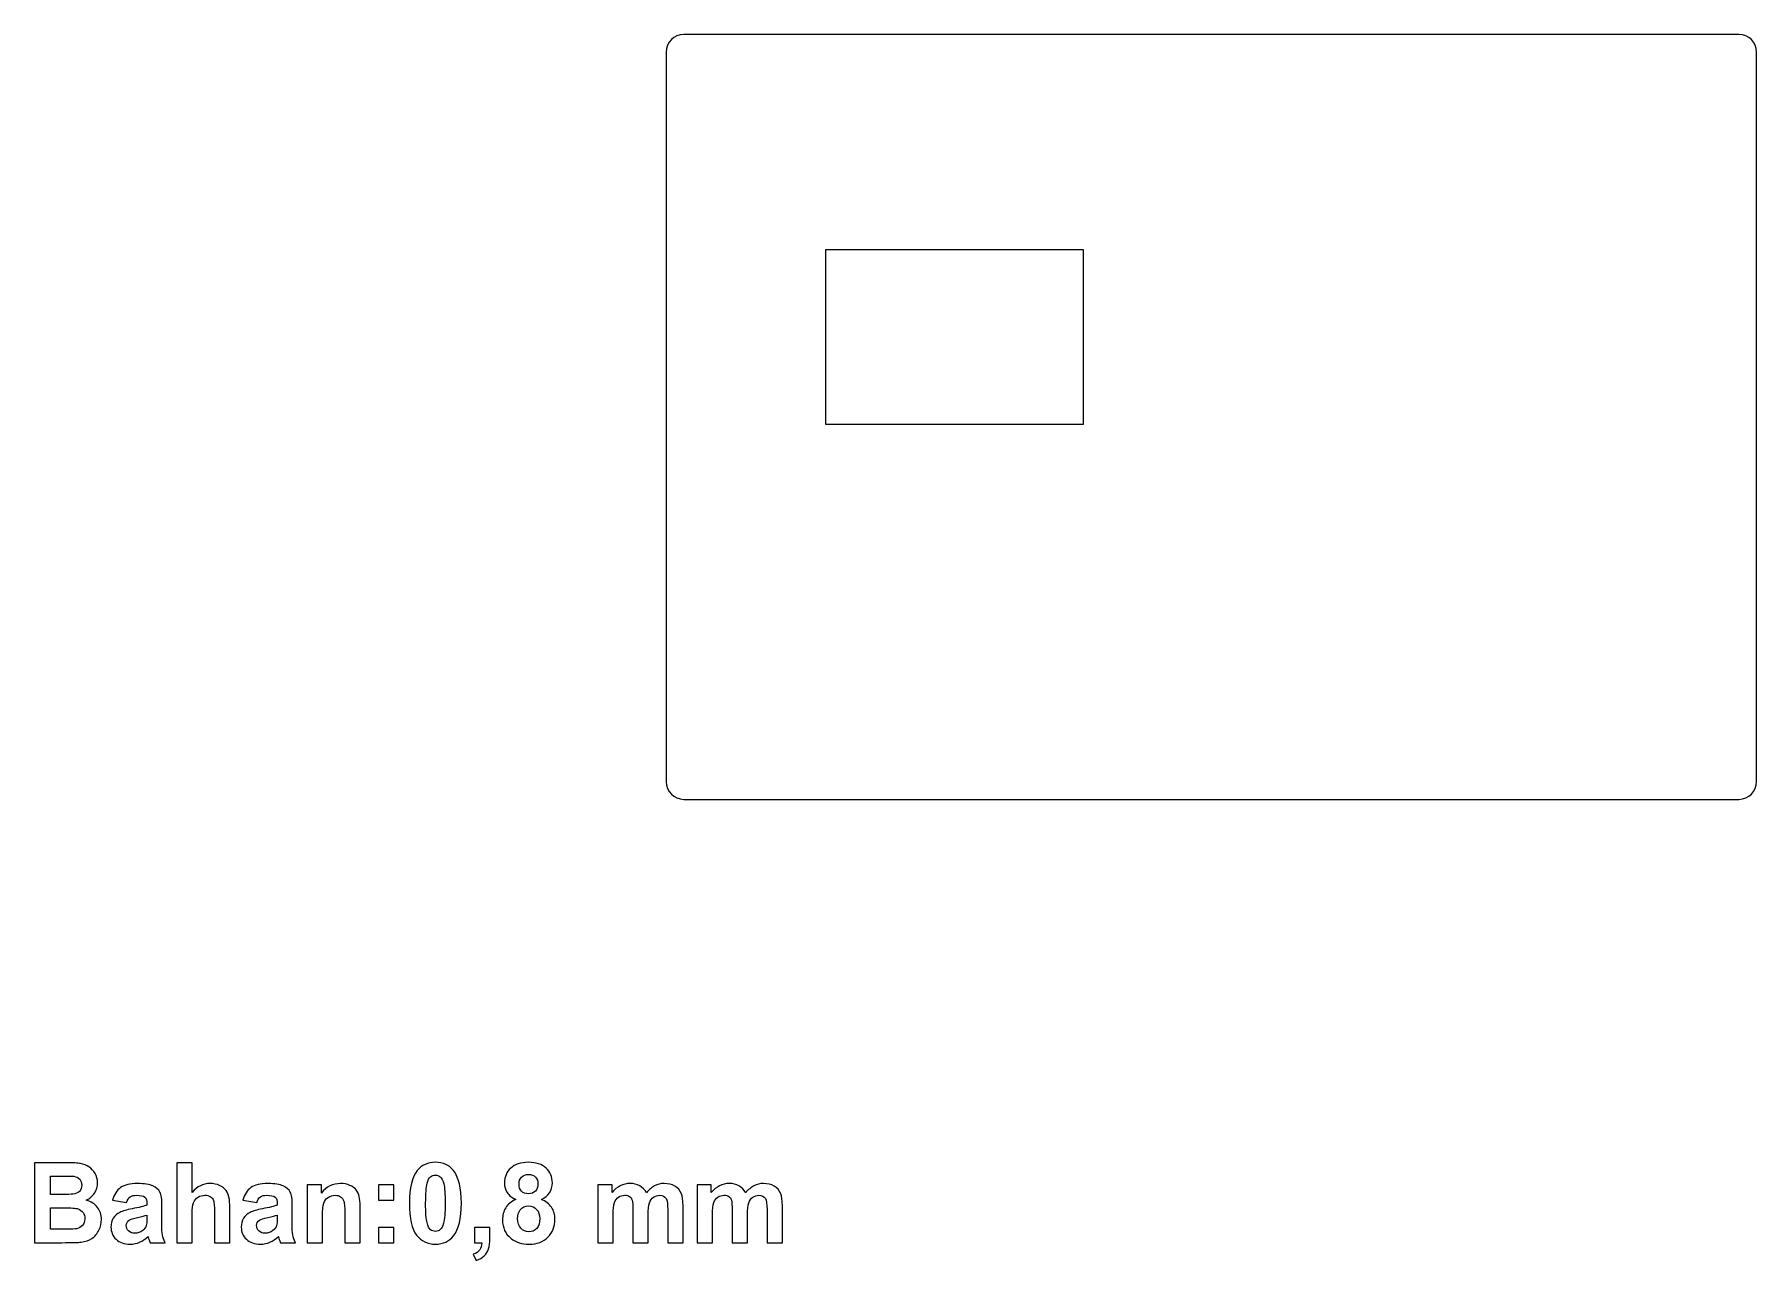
# Model space of a CAD drawing. Header units: millimetres. Extents: x -139 to 57, y -88 to 51.
import ezdxf

# ---------------------------------------------------------------- set-up
doc = ezdxf.new("R2010")
doc.units = ezdxf.units.MM
doc.header["$MEASUREMENT"] = 0
doc.layers.add('Layer 1', color=7, linetype='Continuous')

msp = doc.modelspace()

# ---------------------------------------------------------------- linework, layer by layer
at = {"layer": 'Layer 1', "color": 250, "lineweight": 9}
msp.add_lwpolyline([(-48.7086, 6.7177), (-19.3386, 6.7177), (-19.3386, 26.5477), (-48.7086, 26.5477), (-48.7086, 6.7177)], close=True, dxfattribs=at)
msp.add_open_spline([(-64.8047, 51.0477), (-64.8047, 51.0477), (55.1952, 51.0477), (55.1952, 51.0477), (55.1952, 51.0477), (56.2952, 51.0477), (57.1952, 50.1477), (57.1952, 49.0476), (57.1952, 49.0476), (57.1952, 49.0476), (57.1952, -33.9523), (57.1952, -33.9523), (57.1952, -33.9523), (57.1952, -35.0524), (56.2952, -35.9523), (55.1952, -35.9523), (55.1952, -35.9523), (55.1952, -35.9523), (-64.8047, -35.9523), (-64.8047, -35.9523), (-64.8047, -35.9523), (-65.9048, -35.9523), (-66.8048, -35.0524), (-66.8048, -33.9523), (-66.8048, -33.9523), (-66.8048, -33.9523), (-66.8048, 49.0476), (-66.8048, 49.0476), (-66.8048, 49.0476), (-66.8048, 50.1477), (-65.9048, 51.0477), (-64.8047, 51.0477)], degree=3, knots=[0, 0, 0, 0, 0.11111111, 0.11111111, 0.11111111, 0.11111111, 0.22222222, 0.22222222, 0.22222222, 0.22222222, 0.33333333, 0.33333333, 0.33333333, 0.33333333, 0.44444444, 0.44444444, 0.44444444, 0.44444444, 0.55555556, 0.55555556, 0.55555556, 0.55555556, 0.66666667, 0.66666667, 0.66666667, 0.66666667, 0.77777778, 0.77777778, 0.77777778, 0.77777778, 1, 1, 1, 1], dxfattribs=at)
at = {"layer": 'Layer 1', "color": 250}
for points, knots in [([(-138.6559, -77.2876), (-138.6559, -77.2876), (-135.0195, -77.2876), (-135.0195, -77.2876), (-135.0195, -77.2876), (-134.2977, -77.2876), (-133.7622, -77.3172), (-133.4087, -77.3765), (-133.4087, -77.3765), (-133.0531, -77.4379), (-132.7377, -77.5628), (-132.4583, -77.7511), (-132.4583, -77.7511), (-132.1789, -77.9416), (-131.9461, -78.1935), (-131.7598, -78.5089), (-131.7598, -78.5089), (-131.5735, -78.8243), (-131.4804, -79.1799), (-131.4804, -79.5715), (-131.4804, -79.5715), (-131.4804, -79.9948), (-131.5947, -80.3864), (-131.8233, -80.7399), (-131.8233, -80.7399), (-132.0519, -81.0955), (-132.363, -81.3601), (-132.7546, -81.5379), (-132.7546, -81.5379), (-132.2022, -81.7008), (-131.7788, -81.976), (-131.4804, -82.3655), (-131.4804, -82.3655), (-131.1841, -82.7549), (-131.0359, -83.2121), (-131.0359, -83.7392), (-131.0359, -83.7392), (-131.0359, -84.1541), (-131.1311, -84.5562), (-131.3238, -84.9478), (-131.3238, -84.9478), (-131.5164, -85.3394), (-131.7788, -85.6527), (-132.1133, -85.8876), (-132.1133, -85.8876), (-132.4456, -86.1204), (-132.8562, -86.2644), (-133.3452, -86.3194), (-133.3452, -86.3194), (-133.65, -86.3512), (-134.3887, -86.3723), (-135.5592, -86.3808), (-135.5592, -86.3808), (-135.5592, -86.3808), (-138.6559, -86.3808), (-138.6559, -86.3808), (-138.6559, -86.3808), (-138.6559, -86.3808), (-138.6559, -77.2876), (-138.6559, -77.2876)], [0, 0, 0, 0, 0.0625, 0.0625, 0.0625, 0.0625, 0.125, 0.125, 0.125, 0.125, 0.1875, 0.1875, 0.1875, 0.1875, 0.25, 0.25, 0.25, 0.25, 0.3125, 0.3125, 0.3125, 0.3125, 0.375, 0.375, 0.375, 0.375, 0.4375, 0.4375, 0.4375, 0.4375, 0.5, 0.5, 0.5, 0.5, 0.5625, 0.5625, 0.5625, 0.5625, 0.625, 0.625, 0.625, 0.625, 0.6875, 0.6875, 0.6875, 0.6875, 0.75, 0.75, 0.75, 0.75, 0.8125, 0.8125, 0.8125, 0.8125, 0.875, 0.875, 0.875, 0.875, 1, 1, 1, 1]), ([(-120.7193, -77.2876), (-120.7193, -77.2876), (-120.7193, -80.6573), (-120.7193, -80.6573), (-120.7193, -80.6573), (-120.1541, -79.9863), (-119.4768, -79.6498), (-118.6915, -79.6498), (-118.6915, -79.6498), (-118.2872, -79.6498), (-117.9232, -79.7239), (-117.5993, -79.872), (-117.5993, -79.872), (-117.2755, -80.0223), (-117.0321, -80.2107), (-116.867, -80.4435), (-116.867, -80.4435), (-116.7019, -80.6743), (-116.5897, -80.9304), (-116.5304, -81.2119), (-116.5304, -81.2119), (-116.469, -81.4934), (-116.4394, -81.9294), (-116.4394, -82.52), (-116.4394, -82.52), (-116.4394, -82.52), (-116.4394, -86.3808), (-116.4394, -86.3808), (-116.4394, -86.3808), (-116.4394, -86.3808), (-118.1793, -86.3808), (-118.1793, -86.3808), (-118.1793, -86.3808), (-118.1793, -86.3808), (-118.1793, -82.9052), (-118.1793, -82.9052), (-118.1793, -82.9052), (-118.1793, -82.2152), (-118.2132, -81.777), (-118.2788, -81.5908), (-118.2788, -81.5908), (-118.3465, -81.4045), (-118.465, -81.2563), (-118.6344, -81.1484), (-118.6344, -81.1484), (-118.8037, -81.0383), (-119.0154, -80.9833), (-119.2715, -80.9833), (-119.2715, -80.9833), (-119.5636, -80.9833), (-119.8239, -81.0531), (-120.0547, -81.195), (-120.0547, -81.195), (-120.2854, -81.3347), (-120.4526, -81.5463), (-120.5584, -81.83), (-120.5584, -81.83), (-120.6664, -82.1115), (-120.7193, -82.5306), (-120.7193, -83.083), (-120.7193, -83.083), (-120.7193, -83.083), (-120.7193, -86.3808), (-120.7193, -86.3808), (-120.7193, -86.3808), (-120.7193, -86.3808), (-122.4592, -86.3808), (-122.4592, -86.3808), (-122.4592, -86.3808), (-122.4592, -86.3808), (-122.4592, -77.2876), (-122.4592, -77.2876), (-122.4592, -77.2876), (-122.4592, -77.2876), (-120.7193, -77.2876), (-120.7193, -77.2876)], [0, 0, 0, 0, 0.05, 0.05, 0.05, 0.05, 0.1, 0.1, 0.1, 0.1, 0.15, 0.15, 0.15, 0.15, 0.2, 0.2, 0.2, 0.2, 0.25, 0.25, 0.25, 0.25, 0.3, 0.3, 0.3, 0.3, 0.35, 0.35, 0.35, 0.35, 0.4, 0.4, 0.4, 0.4, 0.45, 0.45, 0.45, 0.45, 0.5, 0.5, 0.5, 0.5, 0.55, 0.55, 0.55, 0.55, 0.6, 0.6, 0.6, 0.6, 0.65, 0.65, 0.65, 0.65, 0.7, 0.7, 0.7, 0.7, 0.75, 0.75, 0.75, 0.75, 0.8, 0.8, 0.8, 0.8, 0.85, 0.85, 0.85, 0.85, 0.9, 0.9, 0.9, 0.9, 1, 1, 1, 1]), ([(-93.0544, -77.2368), (-92.1739, -77.2368), (-91.486, -77.5522), (-90.9886, -78.1829), (-90.9886, -78.1829), (-90.398, -78.928), (-90.1017, -80.1663), (-90.1017, -81.8935), (-90.1017, -81.8935), (-90.1017, -83.6185), (-90.4001, -84.8589), (-90.9949, -85.6124), (-90.9949, -85.6124), (-91.4881, -86.2347), (-92.1739, -86.5459), (-93.0544, -86.5459), (-93.0544, -86.5459), (-93.9392, -86.5459), (-94.6525, -86.2051), (-95.1944, -85.5235), (-95.1944, -85.5235), (-95.7363, -84.842), (-96.0072, -83.6249), (-96.0072, -81.8765), (-96.0072, -81.8765), (-96.0072, -80.1599), (-95.7087, -78.9238), (-95.114, -78.1702), (-95.114, -78.1702), (-94.6208, -77.5479), (-93.935, -77.2368), (-93.0544, -77.2368)], [0, 0, 0, 0, 0.11111111, 0.11111111, 0.11111111, 0.11111111, 0.22222222, 0.22222222, 0.22222222, 0.22222222, 0.33333333, 0.33333333, 0.33333333, 0.33333333, 0.44444444, 0.44444444, 0.44444444, 0.44444444, 0.55555556, 0.55555556, 0.55555556, 0.55555556, 0.66666667, 0.66666667, 0.66666667, 0.66666667, 0.77777778, 0.77777778, 0.77777778, 0.77777778, 1, 1, 1, 1]), ([(-83.9126, -81.4638), (-84.3613, -81.2733), (-84.6894, -81.0129), (-84.8926, -80.6785), (-84.8926, -80.6785), (-85.0979, -80.3462), (-85.1995, -79.98), (-85.1995, -79.5842), (-85.1995, -79.5842), (-85.1995, -78.9047), (-84.9624, -78.3438), (-84.4904, -77.9014), (-84.4904, -77.9014), (-84.0184, -77.459), (-83.3453, -77.2368), (-82.4753, -77.2368), (-82.4753, -77.2368), (-81.6117, -77.2368), (-80.9429, -77.459), (-80.4666, -77.9014), (-80.4666, -77.9014), (-79.9904, -78.3438), (-79.7512, -78.9047), (-79.7512, -79.5842), (-79.7512, -79.5842), (-79.7512, -80.0054), (-79.8613, -80.38), (-80.0814, -80.7102), (-80.0814, -80.7102), (-80.2994, -81.0383), (-80.6084, -81.2902), (-81.0064, -81.4638), (-81.0064, -81.4638), (-80.5005, -81.667), (-80.1174, -81.9633), (-79.8528, -82.3528), (-79.8528, -82.3528), (-79.5903, -82.7444), (-79.4591, -83.1931), (-79.4591, -83.7032), (-79.4591, -83.7032), (-79.4591, -84.5456), (-79.7258, -85.2293), (-80.2613, -85.7564), (-80.2613, -85.7564), (-80.7947, -86.2834), (-81.5059, -86.5459), (-82.3949, -86.5459), (-82.3949, -86.5459), (-83.2204, -86.5459), (-83.9062, -86.3279), (-84.4565, -85.8918), (-84.4565, -85.8918), (-85.1042, -85.3796), (-85.4281, -84.6726), (-85.4281, -83.7773), (-85.4281, -83.7773), (-85.4281, -83.2841), (-85.3053, -82.8311), (-85.0619, -82.4184), (-85.0619, -82.4184), (-84.8185, -82.0056), (-84.4354, -81.6881), (-83.9126, -81.4638)], [0, 0, 0, 0, 0.05882353, 0.05882353, 0.05882353, 0.05882353, 0.11764706, 0.11764706, 0.11764706, 0.11764706, 0.17647059, 0.17647059, 0.17647059, 0.17647059, 0.23529412, 0.23529412, 0.23529412, 0.23529412, 0.29411765, 0.29411765, 0.29411765, 0.29411765, 0.35294118, 0.35294118, 0.35294118, 0.35294118, 0.41176471, 0.41176471, 0.41176471, 0.41176471, 0.47058824, 0.47058824, 0.47058824, 0.47058824, 0.52941176, 0.52941176, 0.52941176, 0.52941176, 0.58823529, 0.58823529, 0.58823529, 0.58823529, 0.64705882, 0.64705882, 0.64705882, 0.64705882, 0.70588235, 0.70588235, 0.70588235, 0.70588235, 0.76470588, 0.76470588, 0.76470588, 0.76470588, 0.82352941, 0.82352941, 0.82352941, 0.82352941, 0.88235294, 0.88235294, 0.88235294, 0.88235294, 1, 1, 1, 1]), ([(-136.8144, -78.7989), (-136.8144, -78.7989), (-136.8144, -80.8944), (-136.8144, -80.8944), (-136.8144, -80.8944), (-136.8144, -80.8944), (-135.6121, -80.8944), (-135.6121, -80.8944), (-135.6121, -80.8944), (-134.8988, -80.8944), (-134.4543, -80.8838), (-134.2807, -80.8626), (-134.2807, -80.8626), (-133.9675, -80.8267), (-133.7198, -80.7187), (-133.5399, -80.5388), (-133.5399, -80.5388), (-133.36, -80.3589), (-133.2711, -80.1239), (-133.2711, -79.8318), (-133.2711, -79.8318), (-133.2711, -79.5503), (-133.3494, -79.3238), (-133.5039, -79.1481), (-133.5039, -79.1481), (-133.6584, -78.9725), (-133.8892, -78.8666), (-134.194, -78.8306), (-134.194, -78.8306), (-134.376, -78.8095), (-134.8988, -78.7989), (-135.7603, -78.7989), (-135.7603, -78.7989), (-135.7603, -78.7989), (-136.8144, -78.7989), (-136.8144, -78.7989)], [0, 0, 0, 0, 0.1, 0.1, 0.1, 0.1, 0.2, 0.2, 0.2, 0.2, 0.3, 0.3, 0.3, 0.3, 0.4, 0.4, 0.4, 0.4, 0.5, 0.5, 0.5, 0.5, 0.6, 0.6, 0.6, 0.6, 0.7, 0.7, 0.7, 0.7, 0.8, 0.8, 0.8, 0.8, 1, 1, 1, 1]), ([(-128.2017, -81.8215), (-128.2017, -81.8215), (-129.7765, -81.5421), (-129.7765, -81.5421), (-129.7765, -81.5421), (-129.5987, -80.8986), (-129.2918, -80.4224), (-128.8579, -80.1133), (-128.8579, -80.1133), (-128.4239, -79.8043), (-127.7784, -79.6498), (-126.9232, -79.6498), (-126.9232, -79.6498), (-126.1464, -79.6498), (-125.5664, -79.7408), (-125.1854, -79.925), (-125.1854, -79.925), (-124.8066, -80.1091), (-124.5377, -80.3419), (-124.3832, -80.6256), (-124.3832, -80.6256), (-124.2287, -80.9092), (-124.1504, -81.4278), (-124.1504, -82.1856), (-124.1504, -82.1856), (-124.1504, -82.1856), (-124.1758, -84.2176), (-124.1758, -84.2176), (-124.1758, -84.2176), (-124.1758, -84.7954), (-124.1483, -85.223), (-124.0932, -85.4981), (-124.0932, -85.4981), (-124.0382, -85.7733), (-123.9345, -86.0675), (-123.7821, -86.3808), (-123.7821, -86.3808), (-123.7821, -86.3808), (-125.5093, -86.3808), (-125.5093, -86.3808), (-125.5093, -86.3808), (-125.5537, -86.2665), (-125.6109, -86.0972), (-125.6765, -85.8728), (-125.6765, -85.8728), (-125.704, -85.7691), (-125.7252, -85.7013), (-125.7379, -85.6696), (-125.7379, -85.6696), (-126.0342, -85.9617), (-126.3517, -86.1797), (-126.6904, -86.3258), (-126.6904, -86.3258), (-127.0291, -86.4718), (-127.3889, -86.5459), (-127.772, -86.5459), (-127.772, -86.5459), (-128.4472, -86.5459), (-128.9806, -86.3617), (-129.3701, -85.9934), (-129.3701, -85.9934), (-129.7596, -85.6273), (-129.9543, -85.1616), (-129.9543, -84.5986), (-129.9543, -84.5986), (-129.9543, -84.2281), (-129.8654, -83.8958), (-129.6876, -83.6037), (-129.6876, -83.6037), (-129.5098, -83.3137), (-129.2621, -83.0894), (-128.9404, -82.9349), (-128.9404, -82.9349), (-128.6208, -82.7803), (-128.1594, -82.6449), (-127.5561, -82.5285), (-127.5561, -82.5285), (-126.7433, -82.3761), (-126.1782, -82.2321), (-125.8649, -82.1009), (-125.8649, -82.1009), (-125.8649, -82.1009), (-125.8649, -81.9252), (-125.8649, -81.9252), (-125.8649, -81.9252), (-125.8649, -81.5865), (-125.9474, -81.3452), (-126.1125, -81.1992), (-126.1125, -81.1992), (-126.2798, -81.0553), (-126.593, -80.9833), (-127.0523, -80.9833), (-127.0523, -80.9833), (-127.3635, -80.9833), (-127.6048, -81.0447), (-127.7784, -81.1696), (-127.7784, -81.1696), (-127.954, -81.2923), (-128.0937, -81.5103), (-128.2017, -81.8215)], [0, 0, 0, 0, 0.03846154, 0.03846154, 0.03846154, 0.03846154, 0.07692308, 0.07692308, 0.07692308, 0.07692308, 0.11538462, 0.11538462, 0.11538462, 0.11538462, 0.15384615, 0.15384615, 0.15384615, 0.15384615, 0.19230769, 0.19230769, 0.19230769, 0.19230769, 0.23076923, 0.23076923, 0.23076923, 0.23076923, 0.26923077, 0.26923077, 0.26923077, 0.26923077, 0.30769231, 0.30769231, 0.30769231, 0.30769231, 0.34615385, 0.34615385, 0.34615385, 0.34615385, 0.38461538, 0.38461538, 0.38461538, 0.38461538, 0.42307692, 0.42307692, 0.42307692, 0.42307692, 0.46153846, 0.46153846, 0.46153846, 0.46153846, 0.5, 0.5, 0.5, 0.5, 0.53846154, 0.53846154, 0.53846154, 0.53846154, 0.57692308, 0.57692308, 0.57692308, 0.57692308, 0.61538462, 0.61538462, 0.61538462, 0.61538462, 0.65384615, 0.65384615, 0.65384615, 0.65384615, 0.69230769, 0.69230769, 0.69230769, 0.69230769, 0.73076923, 0.73076923, 0.73076923, 0.73076923, 0.76923077, 0.76923077, 0.76923077, 0.76923077, 0.80769231, 0.80769231, 0.80769231, 0.80769231, 0.84615385, 0.84615385, 0.84615385, 0.84615385, 0.88461538, 0.88461538, 0.88461538, 0.88461538, 0.92307692, 0.92307692, 0.92307692, 0.92307692, 1, 1, 1, 1]), ([(-113.3808, -81.8215), (-113.3808, -81.8215), (-114.9556, -81.5421), (-114.9556, -81.5421), (-114.9556, -81.5421), (-114.7778, -80.8986), (-114.4709, -80.4224), (-114.037, -80.1133), (-114.037, -80.1133), (-113.603, -79.8043), (-112.9575, -79.6498), (-112.1023, -79.6498), (-112.1023, -79.6498), (-111.3255, -79.6498), (-110.7455, -79.7408), (-110.3645, -79.925), (-110.3645, -79.925), (-109.9857, -80.1091), (-109.7168, -80.3419), (-109.5623, -80.6256), (-109.5623, -80.6256), (-109.4078, -80.9092), (-109.3295, -81.4278), (-109.3295, -82.1856), (-109.3295, -82.1856), (-109.3295, -82.1856), (-109.3549, -84.2176), (-109.3549, -84.2176), (-109.3549, -84.2176), (-109.3549, -84.7954), (-109.3274, -85.223), (-109.2723, -85.4981), (-109.2723, -85.4981), (-109.2173, -85.7733), (-109.1136, -86.0675), (-108.9612, -86.3808), (-108.9612, -86.3808), (-108.9612, -86.3808), (-110.6884, -86.3808), (-110.6884, -86.3808), (-110.6884, -86.3808), (-110.7328, -86.2665), (-110.79, -86.0972), (-110.8556, -85.8728), (-110.8556, -85.8728), (-110.8831, -85.7691), (-110.9043, -85.7013), (-110.917, -85.6696), (-110.917, -85.6696), (-111.2133, -85.9617), (-111.5308, -86.1797), (-111.8695, -86.3258), (-111.8695, -86.3258), (-112.2082, -86.4718), (-112.568, -86.5459), (-112.9511, -86.5459), (-112.9511, -86.5459), (-113.6263, -86.5459), (-114.1597, -86.3617), (-114.5492, -85.9934), (-114.5492, -85.9934), (-114.9387, -85.6273), (-115.1334, -85.1616), (-115.1334, -84.5986), (-115.1334, -84.5986), (-115.1334, -84.2281), (-115.0445, -83.8958), (-114.8667, -83.6037), (-114.8667, -83.6037), (-114.6889, -83.3137), (-114.4412, -83.0894), (-114.1195, -82.9349), (-114.1195, -82.9349), (-113.7999, -82.7803), (-113.3385, -82.6449), (-112.7352, -82.5285), (-112.7352, -82.5285), (-111.9224, -82.3761), (-111.3573, -82.2321), (-111.044, -82.1009), (-111.044, -82.1009), (-111.044, -82.1009), (-111.044, -81.9252), (-111.044, -81.9252), (-111.044, -81.9252), (-111.044, -81.5865), (-111.1265, -81.3452), (-111.2916, -81.1992), (-111.2916, -81.1992), (-111.4589, -81.0553), (-111.7721, -80.9833), (-112.2314, -80.9833), (-112.2314, -80.9833), (-112.5426, -80.9833), (-112.7839, -81.0447), (-112.9575, -81.1696), (-112.9575, -81.1696), (-113.1331, -81.2923), (-113.2728, -81.5103), (-113.3808, -81.8215)], [0, 0, 0, 0, 0.03846154, 0.03846154, 0.03846154, 0.03846154, 0.07692308, 0.07692308, 0.07692308, 0.07692308, 0.11538462, 0.11538462, 0.11538462, 0.11538462, 0.15384615, 0.15384615, 0.15384615, 0.15384615, 0.19230769, 0.19230769, 0.19230769, 0.19230769, 0.23076923, 0.23076923, 0.23076923, 0.23076923, 0.26923077, 0.26923077, 0.26923077, 0.26923077, 0.30769231, 0.30769231, 0.30769231, 0.30769231, 0.34615385, 0.34615385, 0.34615385, 0.34615385, 0.38461538, 0.38461538, 0.38461538, 0.38461538, 0.42307692, 0.42307692, 0.42307692, 0.42307692, 0.46153846, 0.46153846, 0.46153846, 0.46153846, 0.5, 0.5, 0.5, 0.5, 0.53846154, 0.53846154, 0.53846154, 0.53846154, 0.57692308, 0.57692308, 0.57692308, 0.57692308, 0.61538462, 0.61538462, 0.61538462, 0.61538462, 0.65384615, 0.65384615, 0.65384615, 0.65384615, 0.69230769, 0.69230769, 0.69230769, 0.69230769, 0.73076923, 0.73076923, 0.73076923, 0.73076923, 0.76923077, 0.76923077, 0.76923077, 0.76923077, 0.80769231, 0.80769231, 0.80769231, 0.80769231, 0.84615385, 0.84615385, 0.84615385, 0.84615385, 0.88461538, 0.88461538, 0.88461538, 0.88461538, 0.92307692, 0.92307692, 0.92307692, 0.92307692, 1, 1, 1, 1]), ([(-101.6185, -86.3808), (-101.6185, -86.3808), (-103.3584, -86.3808), (-103.3584, -86.3808), (-103.3584, -86.3808), (-103.3584, -86.3808), (-103.3584, -83.0216), (-103.3584, -83.0216), (-103.3584, -83.0216), (-103.3584, -82.3104), (-103.3965, -81.8511), (-103.4706, -81.6437), (-103.4706, -81.6437), (-103.5468, -81.4341), (-103.6674, -81.2733), (-103.8368, -81.1569), (-103.8368, -81.1569), (-104.0061, -81.0404), (-104.2093, -80.9833), (-104.4464, -80.9833), (-104.4464, -80.9833), (-104.7512, -80.9833), (-105.0242, -81.0658), (-105.2655, -81.2309), (-105.2655, -81.2309), (-105.5089, -81.396), (-105.674, -81.6162), (-105.7629, -81.8871), (-105.7629, -81.8871), (-105.8539, -82.1602), (-105.8984, -82.6639), (-105.8984, -83.4005), (-105.8984, -83.4005), (-105.8984, -83.4005), (-105.8984, -86.3808), (-105.8984, -86.3808), (-105.8984, -86.3808), (-105.8984, -86.3808), (-107.6383, -86.3808), (-107.6383, -86.3808), (-107.6383, -86.3808), (-107.6383, -86.3808), (-107.6383, -79.7895), (-107.6383, -79.7895), (-107.6383, -79.7895), (-107.6383, -79.7895), (-106.0254, -79.7895), (-106.0254, -79.7895), (-106.0254, -79.7895), (-106.0254, -79.7895), (-106.0254, -80.7568), (-106.0254, -80.7568), (-106.0254, -80.7568), (-105.4475, -80.0181), (-104.7215, -79.6498), (-103.8431, -79.6498), (-103.8431, -79.6498), (-103.4579, -79.6498), (-103.1044, -79.7196), (-102.7848, -79.8572), (-102.7848, -79.8572), (-102.463, -79.9969), (-102.2217, -80.1726), (-102.0588, -80.3864), (-102.0588, -80.3864), (-101.8937, -80.6023), (-101.7794, -80.8457), (-101.7159, -81.1188), (-101.7159, -81.1188), (-101.6502, -81.3918), (-101.6185, -81.7813), (-101.6185, -82.2893), (-101.6185, -82.2893), (-101.6185, -82.2893), (-101.6185, -86.3808), (-101.6185, -86.3808)], [0, 0, 0, 0, 0.05, 0.05, 0.05, 0.05, 0.1, 0.1, 0.1, 0.1, 0.15, 0.15, 0.15, 0.15, 0.2, 0.2, 0.2, 0.2, 0.25, 0.25, 0.25, 0.25, 0.3, 0.3, 0.3, 0.3, 0.35, 0.35, 0.35, 0.35, 0.4, 0.4, 0.4, 0.4, 0.45, 0.45, 0.45, 0.45, 0.5, 0.5, 0.5, 0.5, 0.55, 0.55, 0.55, 0.55, 0.6, 0.6, 0.6, 0.6, 0.65, 0.65, 0.65, 0.65, 0.7, 0.7, 0.7, 0.7, 0.75, 0.75, 0.75, 0.75, 0.8, 0.8, 0.8, 0.8, 0.85, 0.85, 0.85, 0.85, 0.9, 0.9, 0.9, 0.9, 1, 1, 1, 1]), ([(-99.5251, -81.5294), (-99.5251, -81.5294), (-99.5251, -79.7895), (-99.5251, -79.7895), (-99.5251, -79.7895), (-99.5251, -79.7895), (-97.7852, -79.7895), (-97.7852, -79.7895), (-97.7852, -79.7895), (-97.7852, -79.7895), (-97.7852, -81.5294), (-97.7852, -81.5294), (-97.7852, -81.5294), (-97.7852, -81.5294), (-99.5251, -81.5294), (-99.5251, -81.5294)], [0, 0, 0, 0, 0.2, 0.2, 0.2, 0.2, 0.4, 0.4, 0.4, 0.4, 0.6, 0.6, 0.6, 0.6, 1, 1, 1, 1]), ([(-93.0544, -78.6846), (-93.2619, -78.6846), (-93.4481, -78.7523), (-93.609, -78.8878), (-93.609, -78.8878), (-93.772, -79.0211), (-93.899, -79.2624), (-93.9879, -79.6117), (-93.9879, -79.6117), (-94.1064, -80.0625), (-94.1657, -80.8245), (-94.1657, -81.8935), (-94.1657, -81.8935), (-94.1657, -82.9645), (-94.1128, -83.699), (-94.0069, -84.099), (-94.0069, -84.099), (-93.9011, -84.4991), (-93.7678, -84.7658), (-93.6069, -84.8991), (-93.6069, -84.8991), (-93.446, -85.0325), (-93.2619, -85.0981), (-93.0544, -85.0981), (-93.0544, -85.0981), (-92.847, -85.0981), (-92.6607, -85.0304), (-92.4978, -84.8949), (-92.4978, -84.8949), (-92.3369, -84.7615), (-92.2099, -84.5202), (-92.121, -84.171), (-92.121, -84.171), (-92.0025, -83.7244), (-91.9432, -82.9645), (-91.9432, -81.8935), (-91.9432, -81.8935), (-91.9432, -80.8245), (-91.9961, -80.0901), (-92.1019, -79.69), (-92.1019, -79.69), (-92.2078, -79.29), (-92.3411, -79.0211), (-92.502, -78.8878), (-92.502, -78.8878), (-92.6629, -78.7523), (-92.847, -78.6846), (-93.0544, -78.6846)], [0, 0, 0, 0, 0.07692308, 0.07692308, 0.07692308, 0.07692308, 0.15384615, 0.15384615, 0.15384615, 0.15384615, 0.23076923, 0.23076923, 0.23076923, 0.23076923, 0.30769231, 0.30769231, 0.30769231, 0.30769231, 0.38461538, 0.38461538, 0.38461538, 0.38461538, 0.46153846, 0.46153846, 0.46153846, 0.46153846, 0.53846154, 0.53846154, 0.53846154, 0.53846154, 0.61538462, 0.61538462, 0.61538462, 0.61538462, 0.69230769, 0.69230769, 0.69230769, 0.69230769, 0.76923077, 0.76923077, 0.76923077, 0.76923077, 0.84615385, 0.84615385, 0.84615385, 0.84615385, 1, 1, 1, 1]), ([(-83.5485, -79.7112), (-83.5485, -80.0583), (-83.4511, -80.3314), (-83.2564, -80.5261), (-83.2564, -80.5261), (-83.0595, -80.7208), (-82.7992, -80.8182), (-82.4753, -80.8182), (-82.4753, -80.8182), (-82.1451, -80.8182), (-81.8827, -80.7187), (-81.6858, -80.5219), (-81.6858, -80.5219), (-81.489, -80.325), (-81.3895, -80.052), (-81.3895, -79.7048), (-81.3895, -79.7048), (-81.3895, -79.3767), (-81.4869, -79.1143), (-81.6816, -78.9174), (-81.6816, -78.9174), (-81.8784, -78.7206), (-82.1367, -78.6211), (-82.4563, -78.6211), (-82.4563, -78.6211), (-82.7907, -78.6211), (-83.0553, -78.7206), (-83.2522, -78.9195), (-83.2522, -78.9195), (-83.449, -79.1185), (-83.5485, -79.3831), (-83.5485, -79.7112)], [0, 0, 0, 0, 0.11111111, 0.11111111, 0.11111111, 0.11111111, 0.22222222, 0.22222222, 0.22222222, 0.22222222, 0.33333333, 0.33333333, 0.33333333, 0.33333333, 0.44444444, 0.44444444, 0.44444444, 0.44444444, 0.55555556, 0.55555556, 0.55555556, 0.55555556, 0.66666667, 0.66666667, 0.66666667, 0.66666667, 0.77777778, 0.77777778, 0.77777778, 0.77777778, 1, 1, 1, 1]), ([(-74.5696, -79.7895), (-74.5696, -79.7895), (-72.9694, -79.7895), (-72.9694, -79.7895), (-72.9694, -79.7895), (-72.9694, -79.7895), (-72.9694, -80.6891), (-72.9694, -80.6891), (-72.9694, -80.6891), (-72.3958, -79.9969), (-71.7121, -79.6498), (-70.9183, -79.6498), (-70.9183, -79.6498), (-70.4971, -79.6498), (-70.1309, -79.7366), (-69.8219, -79.9101), (-69.8219, -79.9101), (-69.5108, -80.0837), (-69.2568, -80.3462), (-69.0599, -80.6975), (-69.0599, -80.6975), (-68.7699, -80.3462), (-68.4567, -80.0837), (-68.1222, -79.9101), (-68.1222, -79.9101), (-67.7878, -79.7366), (-67.4301, -79.6498), (-67.0491, -79.6498), (-67.0491, -79.6498), (-66.5665, -79.6498), (-66.158, -79.7472), (-65.8214, -79.944), (-65.8214, -79.944), (-65.487, -80.1409), (-65.2372, -80.4287), (-65.0721, -80.8097), (-65.0721, -80.8097), (-64.9515, -81.0891), (-64.8922, -81.5442), (-64.8922, -82.1729), (-64.8922, -82.1729), (-64.8922, -82.1729), (-64.8922, -86.3808), (-64.8922, -86.3808), (-64.8922, -86.3808), (-64.8922, -86.3808), (-66.6321, -86.3808), (-66.6321, -86.3808), (-66.6321, -86.3808), (-66.6321, -86.3808), (-66.6321, -82.6195), (-66.6321, -82.6195), (-66.6321, -82.6195), (-66.6321, -81.9654), (-66.6914, -81.5442), (-66.812, -81.3558), (-66.812, -81.3558), (-66.9729, -81.1082), (-67.2226, -80.9833), (-67.5571, -80.9833), (-67.5571, -80.9833), (-67.8005, -80.9833), (-68.0312, -81.0574), (-68.2471, -81.2055), (-68.2471, -81.2055), (-68.4609, -81.3558), (-68.6175, -81.5738), (-68.7128, -81.8596), (-68.7128, -81.8596), (-68.808, -82.1475), (-68.8546, -82.6004), (-68.8546, -83.2206), (-68.8546, -83.2206), (-68.8546, -83.2206), (-68.8546, -86.3808), (-68.8546, -86.3808), (-68.8546, -86.3808), (-68.8546, -86.3808), (-70.5945, -86.3808), (-70.5945, -86.3808), (-70.5945, -86.3808), (-70.5945, -86.3808), (-70.5945, -82.774), (-70.5945, -82.774), (-70.5945, -82.774), (-70.5945, -82.1348), (-70.6262, -81.7199), (-70.6876, -81.5357), (-70.6876, -81.5357), (-70.749, -81.3495), (-70.8443, -81.2098), (-70.9755, -81.1188), (-70.9755, -81.1188), (-71.1046, -81.0277), (-71.2824, -80.9833), (-71.5047, -80.9833), (-71.5047, -80.9833), (-71.7735, -80.9833), (-72.0148, -81.0553), (-72.2286, -81.1992), (-72.2286, -81.1992), (-72.4445, -81.3452), (-72.5969, -81.5527), (-72.69, -81.8257), (-72.69, -81.8257), (-72.7831, -82.0988), (-72.8297, -82.5517), (-72.8297, -83.1825), (-72.8297, -83.1825), (-72.8297, -83.1825), (-72.8297, -86.3808), (-72.8297, -86.3808), (-72.8297, -86.3808), (-72.8297, -86.3808), (-74.5696, -86.3808), (-74.5696, -86.3808), (-74.5696, -86.3808), (-74.5696, -86.3808), (-74.5696, -79.7895), (-74.5696, -79.7895)], [0, 0, 0, 0, 0.03225806, 0.03225806, 0.03225806, 0.03225806, 0.06451613, 0.06451613, 0.06451613, 0.06451613, 0.09677419, 0.09677419, 0.09677419, 0.09677419, 0.12903226, 0.12903226, 0.12903226, 0.12903226, 0.16129032, 0.16129032, 0.16129032, 0.16129032, 0.19354839, 0.19354839, 0.19354839, 0.19354839, 0.22580645, 0.22580645, 0.22580645, 0.22580645, 0.25806452, 0.25806452, 0.25806452, 0.25806452, 0.29032258, 0.29032258, 0.29032258, 0.29032258, 0.32258065, 0.32258065, 0.32258065, 0.32258065, 0.35483871, 0.35483871, 0.35483871, 0.35483871, 0.38709677, 0.38709677, 0.38709677, 0.38709677, 0.41935484, 0.41935484, 0.41935484, 0.41935484, 0.4516129, 0.4516129, 0.4516129, 0.4516129, 0.48387097, 0.48387097, 0.48387097, 0.48387097, 0.51612903, 0.51612903, 0.51612903, 0.51612903, 0.5483871, 0.5483871, 0.5483871, 0.5483871, 0.58064516, 0.58064516, 0.58064516, 0.58064516, 0.61290323, 0.61290323, 0.61290323, 0.61290323, 0.64516129, 0.64516129, 0.64516129, 0.64516129, 0.67741935, 0.67741935, 0.67741935, 0.67741935, 0.70967742, 0.70967742, 0.70967742, 0.70967742, 0.74193548, 0.74193548, 0.74193548, 0.74193548, 0.77419355, 0.77419355, 0.77419355, 0.77419355, 0.80645161, 0.80645161, 0.80645161, 0.80645161, 0.83870968, 0.83870968, 0.83870968, 0.83870968, 0.87096774, 0.87096774, 0.87096774, 0.87096774, 0.90322581, 0.90322581, 0.90322581, 0.90322581, 0.93548387, 0.93548387, 0.93548387, 0.93548387, 1, 1, 1, 1]), ([(-63.2772, -79.7895), (-63.2772, -79.7895), (-61.677, -79.7895), (-61.677, -79.7895), (-61.677, -79.7895), (-61.677, -79.7895), (-61.677, -80.6891), (-61.677, -80.6891), (-61.677, -80.6891), (-61.1034, -79.9969), (-60.4197, -79.6498), (-59.6259, -79.6498), (-59.6259, -79.6498), (-59.2047, -79.6498), (-58.8385, -79.7366), (-58.5295, -79.9101), (-58.5295, -79.9101), (-58.2184, -80.0837), (-57.9644, -80.3462), (-57.7675, -80.6975), (-57.7675, -80.6975), (-57.4775, -80.3462), (-57.1643, -80.0837), (-56.8298, -79.9101), (-56.8298, -79.9101), (-56.4954, -79.7366), (-56.1377, -79.6498), (-55.7567, -79.6498), (-55.7567, -79.6498), (-55.2741, -79.6498), (-54.8656, -79.7472), (-54.529, -79.944), (-54.529, -79.944), (-54.1946, -80.1409), (-53.9448, -80.4287), (-53.7797, -80.8097), (-53.7797, -80.8097), (-53.6591, -81.0891), (-53.5998, -81.5442), (-53.5998, -82.1729), (-53.5998, -82.1729), (-53.5998, -82.1729), (-53.5998, -86.3808), (-53.5998, -86.3808), (-53.5998, -86.3808), (-53.5998, -86.3808), (-55.3397, -86.3808), (-55.3397, -86.3808), (-55.3397, -86.3808), (-55.3397, -86.3808), (-55.3397, -82.6195), (-55.3397, -82.6195), (-55.3397, -82.6195), (-55.3397, -81.9654), (-55.399, -81.5442), (-55.5196, -81.3558), (-55.5196, -81.3558), (-55.6805, -81.1082), (-55.9302, -80.9833), (-56.2647, -80.9833), (-56.2647, -80.9833), (-56.5081, -80.9833), (-56.7388, -81.0574), (-56.9547, -81.2055), (-56.9547, -81.2055), (-57.1685, -81.3558), (-57.3251, -81.5738), (-57.4204, -81.8596), (-57.4204, -81.8596), (-57.5156, -82.1475), (-57.5622, -82.6004), (-57.5622, -83.2206), (-57.5622, -83.2206), (-57.5622, -83.2206), (-57.5622, -86.3808), (-57.5622, -86.3808), (-57.5622, -86.3808), (-57.5622, -86.3808), (-59.3021, -86.3808), (-59.3021, -86.3808), (-59.3021, -86.3808), (-59.3021, -86.3808), (-59.3021, -82.774), (-59.3021, -82.774), (-59.3021, -82.774), (-59.3021, -82.1348), (-59.3338, -81.7199), (-59.3952, -81.5357), (-59.3952, -81.5357), (-59.4566, -81.3495), (-59.5519, -81.2098), (-59.6831, -81.1188), (-59.6831, -81.1188), (-59.8122, -81.0277), (-59.99, -80.9833), (-60.2123, -80.9833), (-60.2123, -80.9833), (-60.4811, -80.9833), (-60.7224, -81.0553), (-60.9362, -81.1992), (-60.9362, -81.1992), (-61.1521, -81.3452), (-61.3045, -81.5527), (-61.3976, -81.8257), (-61.3976, -81.8257), (-61.4907, -82.0988), (-61.5373, -82.5517), (-61.5373, -83.1825), (-61.5373, -83.1825), (-61.5373, -83.1825), (-61.5373, -86.3808), (-61.5373, -86.3808), (-61.5373, -86.3808), (-61.5373, -86.3808), (-63.2772, -86.3808), (-63.2772, -86.3808), (-63.2772, -86.3808), (-63.2772, -86.3808), (-63.2772, -79.7895), (-63.2772, -79.7895)], [0, 0, 0, 0, 0.03225806, 0.03225806, 0.03225806, 0.03225806, 0.06451613, 0.06451613, 0.06451613, 0.06451613, 0.09677419, 0.09677419, 0.09677419, 0.09677419, 0.12903226, 0.12903226, 0.12903226, 0.12903226, 0.16129032, 0.16129032, 0.16129032, 0.16129032, 0.19354839, 0.19354839, 0.19354839, 0.19354839, 0.22580645, 0.22580645, 0.22580645, 0.22580645, 0.25806452, 0.25806452, 0.25806452, 0.25806452, 0.29032258, 0.29032258, 0.29032258, 0.29032258, 0.32258065, 0.32258065, 0.32258065, 0.32258065, 0.35483871, 0.35483871, 0.35483871, 0.35483871, 0.38709677, 0.38709677, 0.38709677, 0.38709677, 0.41935484, 0.41935484, 0.41935484, 0.41935484, 0.4516129, 0.4516129, 0.4516129, 0.4516129, 0.48387097, 0.48387097, 0.48387097, 0.48387097, 0.51612903, 0.51612903, 0.51612903, 0.51612903, 0.5483871, 0.5483871, 0.5483871, 0.5483871, 0.58064516, 0.58064516, 0.58064516, 0.58064516, 0.61290323, 0.61290323, 0.61290323, 0.61290323, 0.64516129, 0.64516129, 0.64516129, 0.64516129, 0.67741935, 0.67741935, 0.67741935, 0.67741935, 0.70967742, 0.70967742, 0.70967742, 0.70967742, 0.74193548, 0.74193548, 0.74193548, 0.74193548, 0.77419355, 0.77419355, 0.77419355, 0.77419355, 0.80645161, 0.80645161, 0.80645161, 0.80645161, 0.83870968, 0.83870968, 0.83870968, 0.83870968, 0.87096774, 0.87096774, 0.87096774, 0.87096774, 0.90322581, 0.90322581, 0.90322581, 0.90322581, 0.93548387, 0.93548387, 0.93548387, 0.93548387, 1, 1, 1, 1]), ([(-83.7136, -83.6101), (-83.7136, -84.0948), (-83.5908, -84.4716), (-83.3453, -84.7425), (-83.3453, -84.7425), (-83.0998, -85.0134), (-82.795, -85.1489), (-82.4288, -85.1489), (-82.4288, -85.1489), (-82.0689, -85.1489), (-81.7726, -85.0177), (-81.5377, -84.7573), (-81.5377, -84.7573), (-81.3027, -84.497), (-81.1863, -84.1202), (-81.1863, -83.6291), (-81.1863, -83.6291), (-81.1863, -83.1994), (-81.3048, -82.8544), (-81.544, -82.5941), (-81.544, -82.5941), (-81.7832, -82.3337), (-82.0859, -82.2025), (-82.4521, -82.2025), (-82.4521, -82.2025), (-82.8775, -82.2025), (-83.1929, -82.3507), (-83.4024, -82.647), (-83.4024, -82.647), (-83.6099, -82.9433), (-83.7136, -83.2629), (-83.7136, -83.6101)], [0, 0, 0, 0, 0.11111111, 0.11111111, 0.11111111, 0.11111111, 0.22222222, 0.22222222, 0.22222222, 0.22222222, 0.33333333, 0.33333333, 0.33333333, 0.33333333, 0.44444444, 0.44444444, 0.44444444, 0.44444444, 0.55555556, 0.55555556, 0.55555556, 0.55555556, 0.66666667, 0.66666667, 0.66666667, 0.66666667, 0.77777778, 0.77777778, 0.77777778, 0.77777778, 1, 1, 1, 1]), ([(-136.8144, -82.4057), (-136.8144, -82.4057), (-136.8144, -84.8441), (-136.8144, -84.8441), (-136.8144, -84.8441), (-136.8144, -84.8441), (-135.1126, -84.8441), (-135.1126, -84.8441), (-135.1126, -84.8441), (-134.4522, -84.8441), (-134.031, -84.825), (-133.8532, -84.7891), (-133.8532, -84.7891), (-133.5801, -84.7383), (-133.3579, -84.6176), (-133.1864, -84.425), (-133.1864, -84.425), (-133.015, -84.2303), (-132.9282, -83.9741), (-132.9282, -83.6503), (-132.9282, -83.6503), (-132.9282, -83.3751), (-132.9938, -83.1444), (-133.1272, -82.9539), (-133.1272, -82.9539), (-133.2584, -82.7634), (-133.451, -82.6237), (-133.7008, -82.5369), (-133.7008, -82.5369), (-133.9505, -82.4501), (-134.4945, -82.4057), (-135.3306, -82.4057), (-135.3306, -82.4057), (-135.3306, -82.4057), (-136.8144, -82.4057), (-136.8144, -82.4057)], [0, 0, 0, 0, 0.1, 0.1, 0.1, 0.1, 0.2, 0.2, 0.2, 0.2, 0.3, 0.3, 0.3, 0.3, 0.4, 0.4, 0.4, 0.4, 0.5, 0.5, 0.5, 0.5, 0.6, 0.6, 0.6, 0.6, 0.7, 0.7, 0.7, 0.7, 0.8, 0.8, 0.8, 0.8, 1, 1, 1, 1]), ([(-125.8649, -83.2312), (-126.0871, -83.3053), (-126.4406, -83.3942), (-126.9253, -83.4979), (-126.9253, -83.4979), (-127.4079, -83.6016), (-127.7254, -83.7032), (-127.8736, -83.8006), (-127.8736, -83.8006), (-128.1001, -83.9636), (-128.2144, -84.1668), (-128.2144, -84.4144), (-128.2144, -84.4144), (-128.2144, -84.6599), (-128.1234, -84.8695), (-127.9413, -85.0473), (-127.9413, -85.0473), (-127.7593, -85.2251), (-127.5286, -85.314), (-127.2471, -85.314), (-127.2471, -85.314), (-126.9338, -85.314), (-126.6332, -85.2103), (-126.3475, -85.005), (-126.3475, -85.005), (-126.1379, -84.8462), (-125.9982, -84.6557), (-125.9326, -84.4271), (-125.9326, -84.4271), (-125.8882, -84.2789), (-125.8649, -83.9953), (-125.8649, -83.5783), (-125.8649, -83.5783), (-125.8649, -83.5783), (-125.8649, -83.2312), (-125.8649, -83.2312)], [0, 0, 0, 0, 0.1, 0.1, 0.1, 0.1, 0.2, 0.2, 0.2, 0.2, 0.3, 0.3, 0.3, 0.3, 0.4, 0.4, 0.4, 0.4, 0.5, 0.5, 0.5, 0.5, 0.6, 0.6, 0.6, 0.6, 0.7, 0.7, 0.7, 0.7, 0.8, 0.8, 0.8, 0.8, 1, 1, 1, 1]), ([(-111.044, -83.2312), (-111.2662, -83.3053), (-111.6197, -83.3942), (-112.1044, -83.4979), (-112.1044, -83.4979), (-112.587, -83.6016), (-112.9045, -83.7032), (-113.0527, -83.8006), (-113.0527, -83.8006), (-113.2792, -83.9636), (-113.3935, -84.1668), (-113.3935, -84.4144), (-113.3935, -84.4144), (-113.3935, -84.6599), (-113.3025, -84.8695), (-113.1204, -85.0473), (-113.1204, -85.0473), (-112.9384, -85.2251), (-112.7077, -85.314), (-112.4262, -85.314), (-112.4262, -85.314), (-112.1129, -85.314), (-111.8123, -85.2103), (-111.5266, -85.005), (-111.5266, -85.005), (-111.317, -84.8462), (-111.1773, -84.6557), (-111.1117, -84.4271), (-111.1117, -84.4271), (-111.0673, -84.2789), (-111.044, -83.9953), (-111.044, -83.5783), (-111.044, -83.5783), (-111.044, -83.5783), (-111.044, -83.2312), (-111.044, -83.2312)], [0, 0, 0, 0, 0.1, 0.1, 0.1, 0.1, 0.2, 0.2, 0.2, 0.2, 0.3, 0.3, 0.3, 0.3, 0.4, 0.4, 0.4, 0.4, 0.5, 0.5, 0.5, 0.5, 0.6, 0.6, 0.6, 0.6, 0.7, 0.7, 0.7, 0.7, 0.8, 0.8, 0.8, 0.8, 1, 1, 1, 1]), ([(-99.5251, -86.3808), (-99.5251, -86.3808), (-99.5251, -84.6409), (-99.5251, -84.6409), (-99.5251, -84.6409), (-99.5251, -84.6409), (-97.7852, -84.6409), (-97.7852, -84.6409), (-97.7852, -84.6409), (-97.7852, -84.6409), (-97.7852, -86.3808), (-97.7852, -86.3808), (-97.7852, -86.3808), (-97.7852, -86.3808), (-99.5251, -86.3808), (-99.5251, -86.3808)], [0, 0, 0, 0, 0.2, 0.2, 0.2, 0.2, 0.4, 0.4, 0.4, 0.4, 0.6, 0.6, 0.6, 0.6, 1, 1, 1, 1]), ([(-88.6137, -84.6409), (-88.6137, -84.6409), (-86.8738, -84.6409), (-86.8738, -84.6409), (-86.8738, -84.6409), (-86.8738, -84.6409), (-86.8738, -85.8876), (-86.8738, -85.8876), (-86.8738, -85.8876), (-86.8738, -86.3914), (-86.9161, -86.7914), (-87.0029, -87.0814), (-87.0029, -87.0814), (-87.0897, -87.3735), (-87.2548, -87.636), (-87.4961, -87.8667), (-87.4961, -87.8667), (-87.7374, -88.0995), (-88.0443, -88.2795), (-88.4147, -88.4128), (-88.4147, -88.4128), (-88.4147, -88.4128), (-88.7534, -87.6889), (-88.7534, -87.6889), (-88.7534, -87.6889), (-88.4041, -87.5725), (-88.1565, -87.4137), (-88.0083, -87.2105), (-88.0083, -87.2105), (-87.8623, -87.0095), (-87.784, -86.7322), (-87.7755, -86.3808), (-87.7755, -86.3808), (-87.7755, -86.3808), (-88.6137, -86.3808), (-88.6137, -86.3808), (-88.6137, -86.3808), (-88.6137, -86.3808), (-88.6137, -84.6409), (-88.6137, -84.6409)], [0, 0, 0, 0, 0.09090909, 0.09090909, 0.09090909, 0.09090909, 0.18181818, 0.18181818, 0.18181818, 0.18181818, 0.27272727, 0.27272727, 0.27272727, 0.27272727, 0.36363636, 0.36363636, 0.36363636, 0.36363636, 0.45454545, 0.45454545, 0.45454545, 0.45454545, 0.54545455, 0.54545455, 0.54545455, 0.54545455, 0.63636364, 0.63636364, 0.63636364, 0.63636364, 0.72727273, 0.72727273, 0.72727273, 0.72727273, 0.81818182, 0.81818182, 0.81818182, 0.81818182, 1, 1, 1, 1])]:
    msp.add_open_spline(points, degree=3, knots=knots, dxfattribs=at)

doc.saveas('drawing.dxf')
